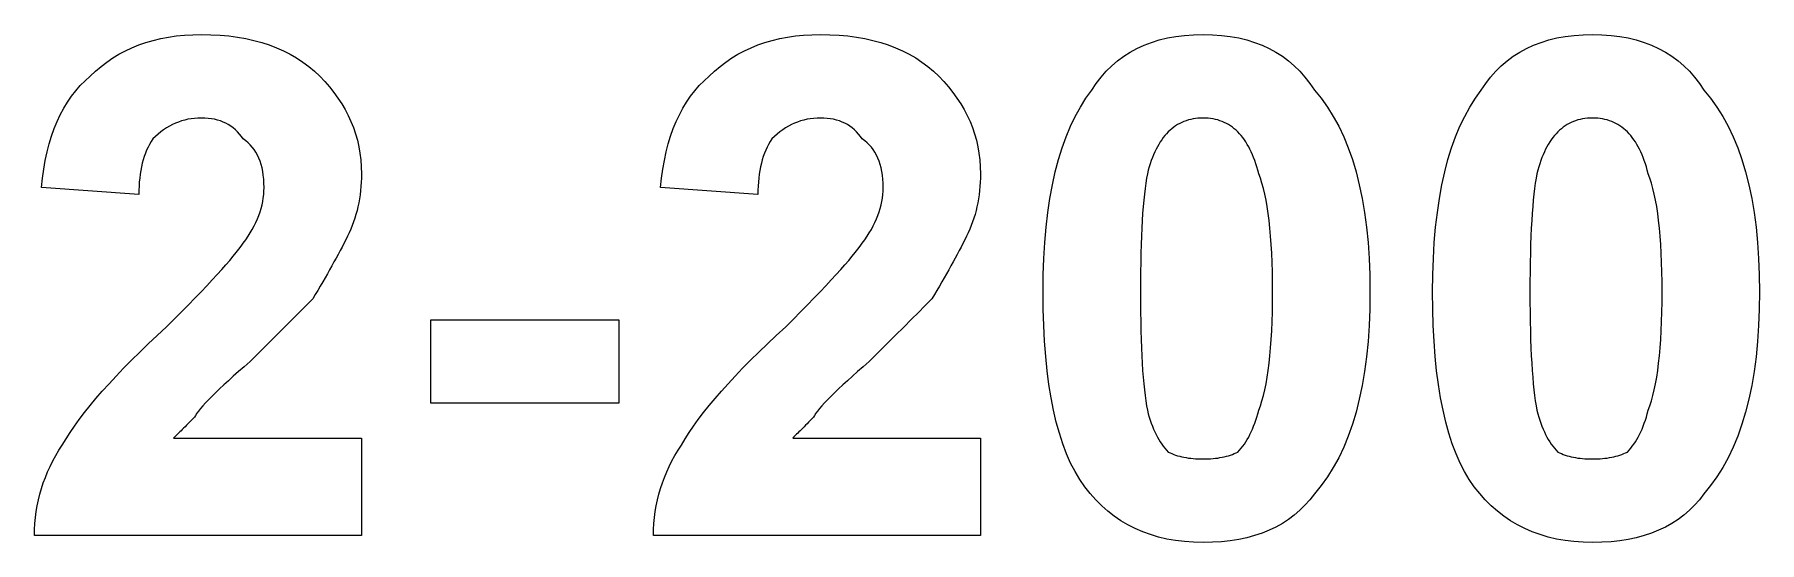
# Model space of a CAD drawing. Header units: metres. Extents: x 0 to 27, y 0 to 13.2.
# Drawn here: x 15.407 to 16.233, y 3.141 to 3.384 of the extents above; entities that cross this region are included whole.
import ezdxf

# ---------------------------------------------------------------- set-up
doc = ezdxf.new("R2010")
doc.units = ezdxf.units.M
doc.linetypes.add('AUSGEZOGEN', pattern=[0])
doc.layers.get('0').update_dxf_attribs({"linetype": 'AUSGEZOGEN'})

msp = doc.modelspace()

# ---------------------------------------------------------------- linework, layer by layer
for points in [[(15.56328, 3.19066), (15.56328, 3.144), (15.56328, 3.144), (15.40661, 3.144), (15.40661, 3.144), (15.40667, 3.1469), (15.40667, 3.1469), (15.40682, 3.14978), (15.40682, 3.14978), (15.40708, 3.15263), (15.40708, 3.15263), (15.40745, 3.15546), (15.40745, 3.15546), (15.40792, 3.15826), (15.40792, 3.15826), (15.40849, 3.16103), (15.40849, 3.16103), (15.40917, 3.16378), (15.40917, 3.16378), (15.40995, 3.1665), (15.40995, 3.1665), (15.41083, 3.16919), (15.41083, 3.16919), (15.41182, 3.17186), (15.41182, 3.17186), (15.41292, 3.17451), (15.41292, 3.17451), (15.41411, 3.17712), (15.41411, 3.17712), (15.41542, 3.17971), (15.41542, 3.17971), (15.41682, 3.18228), (15.41682, 3.18228), (15.41833, 3.18482), (15.41833, 3.18482), (15.41995, 3.18733), (15.41995, 3.18733), (15.42171, 3.19029), (15.42171, 3.19029), (15.42365, 3.19332), (15.42365, 3.19332), (15.42577, 3.19643), (15.42577, 3.19643), (15.42807, 3.19962), (15.42807, 3.19962), (15.43056, 3.20289), (15.43056, 3.20289), (15.43323, 3.20624), (15.43323, 3.20624), (15.43608, 3.20966), (15.43608, 3.20966), (15.43911, 3.21316), (15.43911, 3.21316), (15.44233, 3.21674), (15.44233, 3.21674), (15.44573, 3.2204), (15.44573, 3.2204), (15.44931, 3.22414), (15.44931, 3.22414), (15.45307, 3.22796), (15.45307, 3.22796), (15.45702, 3.23185), (15.45702, 3.23185), (15.46115, 3.23582), (15.46115, 3.23582), (15.46546, 3.23987), (15.46546, 3.23987), (15.46995, 3.244), (15.46995, 3.244), (15.47361, 3.24767), (15.47361, 3.24767), (15.47708, 3.25118), (15.47708, 3.25118), (15.48038, 3.25454), (15.48038, 3.25454), (15.48349, 3.25775), (15.48349, 3.25775), (15.48642, 3.26079), (15.48642, 3.26079), (15.48917, 3.26368), (15.48917, 3.26368), (15.49173, 3.26642), (15.49173, 3.26642), (15.49411, 3.269), (15.49411, 3.269), (15.49631, 3.27142), (15.49631, 3.27142), (15.49833, 3.27368), (15.49833, 3.27368), (15.50017, 3.27579), (15.50017, 3.27579), (15.50182, 3.27775), (15.50182, 3.27775), (15.50329, 3.27954), (15.50329, 3.27954), (15.50458, 3.28118), (15.50458, 3.28118), (15.50569, 3.28267), (15.50569, 3.28267), (15.50661, 3.284), (15.50661, 3.284), (15.50783, 3.28566), (15.50783, 3.28566), (15.50896, 3.28733), (15.50896, 3.28733), (15.51001, 3.289), (15.51001, 3.289), (15.51099, 3.29066), (15.51099, 3.29066), (15.51189, 3.29233), (15.51189, 3.29233), (15.51271, 3.294), (15.51271, 3.294), (15.51345, 3.29566), (15.51345, 3.29566), (15.51411, 3.29733), (15.51411, 3.29733), (15.5147, 3.299), (15.5147, 3.299), (15.51521, 3.30066), (15.51521, 3.30066), (15.51564, 3.30233), (15.51564, 3.30233), (15.51599, 3.304), (15.51599, 3.304), (15.51626, 3.30566), (15.51626, 3.30566), (15.51646, 3.30733), (15.51646, 3.30733), (15.51658, 3.309), (15.51658, 3.309), (15.51661, 3.31066), (15.51661, 3.31066), (15.51658, 3.31271), (15.51658, 3.31271), (15.51646, 3.31467), (15.51646, 3.31467), (15.51626, 3.31656), (15.51626, 3.31656), (15.51599, 3.31837), (15.51599, 3.31837), (15.51564, 3.3201), (15.51564, 3.3201), (15.51521, 3.32176), (15.51521, 3.32176), (15.5147, 3.32333), (15.5147, 3.32333), (15.51411, 3.32483), (15.51411, 3.32483), (15.51345, 3.32625), (15.51345, 3.32625), (15.51271, 3.32759), (15.51271, 3.32759), (15.51189, 3.32885), (15.51189, 3.32885), (15.51099, 3.33004), (15.51099, 3.33004), (15.51001, 3.33115), (15.51001, 3.33115), (15.50896, 3.33217), (15.50896, 3.33217), (15.50783, 3.33313), (15.50783, 3.33313), (15.50661, 3.334), (15.50661, 3.334), (15.50575, 3.33521), (15.50575, 3.33521), (15.50484, 3.33634), (15.50484, 3.33634), (15.50388, 3.3374), (15.50388, 3.3374), (15.50286, 3.33837), (15.50286, 3.33837), (15.5018, 3.33927), (15.5018, 3.33927), (15.50068, 3.34009), (15.50068, 3.34009), (15.4995, 3.34083), (15.4995, 3.34083), (15.49828, 3.3415), (15.49828, 3.3415), (15.497, 3.34208), (15.497, 3.34208), (15.49568, 3.34259), (15.49568, 3.34259), (15.4943, 3.34302), (15.4943, 3.34302), (15.49286, 3.34337), (15.49286, 3.34337), (15.49138, 3.34365), (15.49138, 3.34365), (15.48984, 3.34384), (15.48984, 3.34384), (15.48825, 3.34396), (15.48825, 3.34396), (15.48661, 3.344), (15.48661, 3.344), (15.48496, 3.34396), (15.48496, 3.34396), (15.48333, 3.34384), (15.48333, 3.34384), (15.48173, 3.34365), (15.48173, 3.34365), (15.48016, 3.34337), (15.48016, 3.34337), (15.47861, 3.34302), (15.47861, 3.34302), (15.47708, 3.34259), (15.47708, 3.34259), (15.47559, 3.34208), (15.47559, 3.34208), (15.47411, 3.3415), (15.47411, 3.3415), (15.47267, 3.34083), (15.47267, 3.34083), (15.47125, 3.34009), (15.47125, 3.34009), (15.46986, 3.33927), (15.46986, 3.33927), (15.46849, 3.33837), (15.46849, 3.33837), (15.46715, 3.3374), (15.46715, 3.3374), (15.46583, 3.33634), (15.46583, 3.33634), (15.46454, 3.33521), (15.46454, 3.33521), (15.46328, 3.334), (15.46328, 3.334), (15.46247, 3.33272), (15.46247, 3.33272), (15.46172, 3.33139), (15.46172, 3.33139), (15.46102, 3.33001), (15.46102, 3.33001), (15.46036, 3.32858), (15.46036, 3.32858), (15.45977, 3.3271), (15.45977, 3.3271), (15.45922, 3.32556), (15.45922, 3.32556), (15.45872, 3.32397), (15.45872, 3.32397), (15.45828, 3.32233), (15.45828, 3.32233), (15.45789, 3.32064), (15.45789, 3.32064), (15.45755, 3.31889), (15.45755, 3.31889), (15.45727, 3.3171), (15.45727, 3.3171), (15.45703, 3.31525), (15.45703, 3.31525), (15.45685, 3.31335), (15.45685, 3.31335), (15.45672, 3.31139), (15.45672, 3.31139), (15.45664, 3.30939), (15.45664, 3.30939), (15.45661, 3.30733), (15.45661, 3.30733), (15.40995, 3.31066), (15.40995, 3.31066), (15.41043, 3.31517), (15.41043, 3.31517), (15.41104, 3.31952), (15.41104, 3.31952), (15.41178, 3.32371), (15.41178, 3.32371), (15.41266, 3.32775), (15.41266, 3.32775), (15.41366, 3.33163), (15.41366, 3.33163), (15.41479, 3.33535), (15.41479, 3.33535), (15.41605, 3.33892), (15.41605, 3.33892), (15.41745, 3.34233), (15.41745, 3.34233), (15.41897, 3.34559), (15.41897, 3.34559), (15.42062, 3.34868), (15.42062, 3.34868), (15.42241, 3.35163), (15.42241, 3.35163), (15.42432, 3.35441), (15.42432, 3.35441), (15.42637, 3.35704), (15.42637, 3.35704), (15.42854, 3.35952), (15.42854, 3.35952), (15.43085, 3.36184), (15.43085, 3.36184), (15.43328, 3.364), (15.43328, 3.364), (15.43583, 3.36642), (15.43583, 3.36642), (15.43849, 3.36868), (15.43849, 3.36868), (15.44125, 3.37079), (15.44125, 3.37079), (15.44411, 3.37275), (15.44411, 3.37275), (15.44708, 3.37454), (15.44708, 3.37454), (15.45016, 3.37618), (15.45016, 3.37618), (15.45333, 3.37767), (15.45333, 3.37767), (15.45661, 3.379), (15.45661, 3.379), (15.46, 3.38017), (15.46, 3.38017), (15.46349, 3.38118), (15.46349, 3.38118), (15.46708, 3.38204), (15.46708, 3.38204), (15.47078, 3.38275), (15.47078, 3.38275), (15.47458, 3.38329), (15.47458, 3.38329), (15.47849, 3.38368), (15.47849, 3.38368), (15.4825, 3.38392), (15.4825, 3.38392), (15.48661, 3.384), (15.48661, 3.384), (15.49113, 3.38392), (15.49113, 3.38392), (15.49552, 3.38368), (15.49552, 3.38368), (15.49978, 3.38329), (15.49978, 3.38329), (15.50391, 3.38275), (15.50391, 3.38275), (15.5079, 3.38204), (15.5079, 3.38204), (15.51177, 3.38118), (15.51177, 3.38118), (15.51551, 3.38017), (15.51551, 3.38017), (15.51911, 3.379), (15.51911, 3.379), (15.52259, 3.37767), (15.52259, 3.37767), (15.52594, 3.37618), (15.52594, 3.37618), (15.52915, 3.37454), (15.52915, 3.37454), (15.53224, 3.37275), (15.53224, 3.37275), (15.53519, 3.37079), (15.53519, 3.37079), (15.53802, 3.36868), (15.53802, 3.36868), (15.54072, 3.36642), (15.54072, 3.36642), (15.54328, 3.364), (15.54328, 3.364), (15.5457, 3.36147), (15.5457, 3.36147), (15.54797, 3.35889), (15.54797, 3.35889), (15.55008, 3.35626), (15.55008, 3.35626), (15.55203, 3.35358), (15.55203, 3.35358), (15.55383, 3.35085), (15.55383, 3.35085), (15.55547, 3.34806), (15.55547, 3.34806), (15.55695, 3.34522), (15.55695, 3.34522), (15.55828, 3.34233), (15.55828, 3.34233), (15.55945, 3.33939), (15.55945, 3.33939), (15.56047, 3.33639), (15.56047, 3.33639), (15.56133, 3.33335), (15.56133, 3.33335), (15.56203, 3.33025), (15.56203, 3.33025), (15.56258, 3.3271), (15.56258, 3.3271), (15.56297, 3.32389), (15.56297, 3.32389), (15.5632, 3.32064), (15.5632, 3.32064), (15.56328, 3.31733), (15.56328, 3.31733), (15.56325, 3.31526), (15.56325, 3.31526), (15.56318, 3.31322), (15.56318, 3.31322), (15.56305, 3.3112), (15.56305, 3.3112), (15.56286, 3.30921), (15.56286, 3.30921), (15.56263, 3.30724), (15.56263, 3.30724), (15.56234, 3.3053), (15.56234, 3.3053), (15.562, 3.30339), (15.562, 3.30339), (15.56161, 3.3015), (15.56161, 3.3015), (15.56117, 3.29964), (15.56117, 3.29964), (15.56068, 3.2978), (15.56068, 3.2978), (15.56013, 3.29599), (15.56013, 3.29599), (15.55953, 3.29421), (15.55953, 3.29421), (15.55888, 3.29245), (15.55888, 3.29245), (15.55818, 3.29072), (15.55818, 3.29072), (15.55742, 3.28901), (15.55742, 3.28901), (15.55661, 3.28733), (15.55661, 3.28733), (15.55577, 3.28565), (15.55577, 3.28565), (15.5549, 3.28395), (15.5549, 3.28395), (15.554, 3.28221), (15.554, 3.28221), (15.55307, 3.28046), (15.55307, 3.28046), (15.55212, 3.27867), (15.55212, 3.27867), (15.55115, 3.27686), (15.55115, 3.27686), (15.55014, 3.27503), (15.55014, 3.27503), (15.54911, 3.27316), (15.54911, 3.27316), (15.54806, 3.27128), (15.54806, 3.27128), (15.54698, 3.26936), (15.54698, 3.26936), (15.54587, 3.26742), (15.54587, 3.26742), (15.54474, 3.26546), (15.54474, 3.26546), (15.54358, 3.26346), (15.54358, 3.26346), (15.5424, 3.26145), (15.5424, 3.26145), (15.54118, 3.2594), (15.54118, 3.2594), (15.53995, 3.25733), (15.53995, 3.25733), (15.53866, 3.25604), (15.53866, 3.25604), (15.53729, 3.25467), (15.53729, 3.25467), (15.53585, 3.25323), (15.53585, 3.25323), (15.53432, 3.25171), (15.53432, 3.25171), (15.53272, 3.2501), (15.53272, 3.2501), (15.53104, 3.24842), (15.53104, 3.24842), (15.52928, 3.24667), (15.52928, 3.24667), (15.52745, 3.24483), (15.52745, 3.24483), (15.52553, 3.24292), (15.52553, 3.24292), (15.52354, 3.24092), (15.52354, 3.24092), (15.52147, 3.23885), (15.52147, 3.23885), (15.51932, 3.23671), (15.51932, 3.23671), (15.5171, 3.23448), (15.5171, 3.23448), (15.51479, 3.23217), (15.51479, 3.23217), (15.51241, 3.22979), (15.51241, 3.22979), (15.50995, 3.22733), (15.50995, 3.22733), (15.50711, 3.22488), (15.50711, 3.22488), (15.50443, 3.22254), (15.50443, 3.22254), (15.5019, 3.2203), (15.5019, 3.2203), (15.49953, 3.21816), (15.49953, 3.21816), (15.49732, 3.21613), (15.49732, 3.21613), (15.49526, 3.21421), (15.49526, 3.21421), (15.49336, 3.21238), (15.49336, 3.21238), (15.49161, 3.21066), (15.49161, 3.21066), (15.49003, 3.20905), (15.49003, 3.20905), (15.48859, 3.20754), (15.48859, 3.20754), (15.48732, 3.20613), (15.48732, 3.20613), (15.4862, 3.20483), (15.4862, 3.20483), (15.48523, 3.20363), (15.48523, 3.20363), (15.48443, 3.20254), (15.48443, 3.20254), (15.48378, 3.20155), (15.48378, 3.20155), (15.48328, 3.20066), (15.48328, 3.20066), (15.48246, 3.19984), (15.48246, 3.19984), (15.48167, 3.19905), (15.48167, 3.19905), (15.4809, 3.19828), (15.4809, 3.19828), (15.48016, 3.19754), (15.48016, 3.19754), (15.47944, 3.19682), (15.47944, 3.19682), (15.47875, 3.19613), (15.47875, 3.19613), (15.47809, 3.19547), (15.47809, 3.19547), (15.47745, 3.19483), (15.47745, 3.19483), (15.47684, 3.19422), (15.47684, 3.19422), (15.47625, 3.19363), (15.47625, 3.19363), (15.47569, 3.19307), (15.47569, 3.19307), (15.47516, 3.19254), (15.47516, 3.19254), (15.47465, 3.19203), (15.47465, 3.19203), (15.47417, 3.19155), (15.47417, 3.19155), (15.47371, 3.19109), (15.47371, 3.19109), (15.47328, 3.19066), (15.47328, 3.19066), (15.56328, 3.19066)], [(15.85995, 3.19066), (15.85995, 3.144), (15.85995, 3.144), (15.70328, 3.144), (15.70328, 3.144), (15.70333, 3.1469), (15.70333, 3.1469), (15.70349, 3.14978), (15.70349, 3.14978), (15.70375, 3.15263), (15.70375, 3.15263), (15.70411, 3.15546), (15.70411, 3.15546), (15.70458, 3.15826), (15.70458, 3.15826), (15.70516, 3.16103), (15.70516, 3.16103), (15.70583, 3.16378), (15.70583, 3.16378), (15.70661, 3.1665), (15.70661, 3.1665), (15.7075, 3.16919), (15.7075, 3.16919), (15.70849, 3.17186), (15.70849, 3.17186), (15.70958, 3.17451), (15.70958, 3.17451), (15.71078, 3.17712), (15.71078, 3.17712), (15.71208, 3.17971), (15.71208, 3.17971), (15.71349, 3.18228), (15.71349, 3.18228), (15.715, 3.18482), (15.715, 3.18482), (15.71661, 3.18733), (15.71661, 3.18733), (15.71837, 3.19029), (15.71837, 3.19029), (15.72031, 3.19332), (15.72031, 3.19332), (15.72243, 3.19643), (15.72243, 3.19643), (15.72474, 3.19962), (15.72474, 3.19962), (15.72723, 3.20289), (15.72723, 3.20289), (15.7299, 3.20624), (15.7299, 3.20624), (15.73275, 3.20966), (15.73275, 3.20966), (15.73578, 3.21316), (15.73578, 3.21316), (15.739, 3.21674), (15.739, 3.21674), (15.7424, 3.2204), (15.7424, 3.2204), (15.74598, 3.22414), (15.74598, 3.22414), (15.74974, 3.22796), (15.74974, 3.22796), (15.75368, 3.23185), (15.75368, 3.23185), (15.75781, 3.23582), (15.75781, 3.23582), (15.76212, 3.23987), (15.76212, 3.23987), (15.76661, 3.244), (15.76661, 3.244), (15.77027, 3.24767), (15.77027, 3.24767), (15.77375, 3.25118), (15.77375, 3.25118), (15.77704, 3.25454), (15.77704, 3.25454), (15.78016, 3.25775), (15.78016, 3.25775), (15.78309, 3.26079), (15.78309, 3.26079), (15.78583, 3.26368), (15.78583, 3.26368), (15.7884, 3.26642), (15.7884, 3.26642), (15.79078, 3.269), (15.79078, 3.269), (15.79298, 3.27142), (15.79298, 3.27142), (15.795, 3.27368), (15.795, 3.27368), (15.79684, 3.27579), (15.79684, 3.27579), (15.79849, 3.27775), (15.79849, 3.27775), (15.79996, 3.27954), (15.79996, 3.27954), (15.80125, 3.28118), (15.80125, 3.28118), (15.80236, 3.28267), (15.80236, 3.28267), (15.80328, 3.284), (15.80328, 3.284), (15.80449, 3.28566), (15.80449, 3.28566), (15.80562, 3.28733), (15.80562, 3.28733), (15.80668, 3.289), (15.80668, 3.289), (15.80766, 3.29066), (15.80766, 3.29066), (15.80855, 3.29233), (15.80855, 3.29233), (15.80937, 3.294), (15.80937, 3.294), (15.81012, 3.29566), (15.81012, 3.29566), (15.81078, 3.29733), (15.81078, 3.29733), (15.81137, 3.299), (15.81137, 3.299), (15.81187, 3.30066), (15.81187, 3.30066), (15.8123, 3.30233), (15.8123, 3.30233), (15.81266, 3.304), (15.81266, 3.304), (15.81293, 3.30566), (15.81293, 3.30566), (15.81312, 3.30733), (15.81312, 3.30733), (15.81324, 3.309), (15.81324, 3.309), (15.81328, 3.31066), (15.81328, 3.31066), (15.81324, 3.31271), (15.81324, 3.31271), (15.81312, 3.31467), (15.81312, 3.31467), (15.81293, 3.31656), (15.81293, 3.31656), (15.81266, 3.31837), (15.81266, 3.31837), (15.8123, 3.3201), (15.8123, 3.3201), (15.81187, 3.32176), (15.81187, 3.32176), (15.81137, 3.32333), (15.81137, 3.32333), (15.81078, 3.32483), (15.81078, 3.32483), (15.81012, 3.32625), (15.81012, 3.32625), (15.80937, 3.32759), (15.80937, 3.32759), (15.80855, 3.32885), (15.80855, 3.32885), (15.80766, 3.33004), (15.80766, 3.33004), (15.80668, 3.33115), (15.80668, 3.33115), (15.80562, 3.33217), (15.80562, 3.33217), (15.80449, 3.33313), (15.80449, 3.33313), (15.80328, 3.334), (15.80328, 3.334), (15.80242, 3.33521), (15.80242, 3.33521), (15.80151, 3.33634), (15.80151, 3.33634), (15.80055, 3.3374), (15.80055, 3.3374), (15.79953, 3.33837), (15.79953, 3.33837), (15.79846, 3.33927), (15.79846, 3.33927), (15.79734, 3.34009), (15.79734, 3.34009), (15.79617, 3.34083), (15.79617, 3.34083), (15.79495, 3.3415), (15.79495, 3.3415), (15.79367, 3.34208), (15.79367, 3.34208), (15.79234, 3.34259), (15.79234, 3.34259), (15.79096, 3.34302), (15.79096, 3.34302), (15.78953, 3.34337), (15.78953, 3.34337), (15.78805, 3.34365), (15.78805, 3.34365), (15.78651, 3.34384), (15.78651, 3.34384), (15.78492, 3.34396), (15.78492, 3.34396), (15.78328, 3.344), (15.78328, 3.344), (15.78163, 3.34396), (15.78163, 3.34396), (15.78, 3.34384), (15.78, 3.34384), (15.7784, 3.34365), (15.7784, 3.34365), (15.77682, 3.34337), (15.77682, 3.34337), (15.77527, 3.34302), (15.77527, 3.34302), (15.77375, 3.34259), (15.77375, 3.34259), (15.77225, 3.34208), (15.77225, 3.34208), (15.77078, 3.3415), (15.77078, 3.3415), (15.76934, 3.34083), (15.76934, 3.34083), (15.76792, 3.34009), (15.76792, 3.34009), (15.76652, 3.33927), (15.76652, 3.33927), (15.76516, 3.33837), (15.76516, 3.33837), (15.76381, 3.3374), (15.76381, 3.3374), (15.7625, 3.33634), (15.7625, 3.33634), (15.76121, 3.33521), (15.76121, 3.33521), (15.75995, 3.334), (15.75995, 3.334), (15.75914, 3.33272), (15.75914, 3.33272), (15.75838, 3.33139), (15.75838, 3.33139), (15.75768, 3.33001), (15.75768, 3.33001), (15.75703, 3.32858), (15.75703, 3.32858), (15.75643, 3.3271), (15.75643, 3.3271), (15.75588, 3.32556), (15.75588, 3.32556), (15.75539, 3.32397), (15.75539, 3.32397), (15.75495, 3.32233), (15.75495, 3.32233), (15.75456, 3.32064), (15.75456, 3.32064), (15.75422, 3.31889), (15.75422, 3.31889), (15.75393, 3.3171), (15.75393, 3.3171), (15.7537, 3.31525), (15.7537, 3.31525), (15.75352, 3.31335), (15.75352, 3.31335), (15.75338, 3.31139), (15.75338, 3.31139), (15.75331, 3.30939), (15.75331, 3.30939), (15.75328, 3.30733), (15.75328, 3.30733), (15.70661, 3.31066), (15.70661, 3.31066), (15.7071, 3.31517), (15.7071, 3.31517), (15.70771, 3.31952), (15.70771, 3.31952), (15.70845, 3.32371), (15.70845, 3.32371), (15.70932, 3.32775), (15.70932, 3.32775), (15.71033, 3.33163), (15.71033, 3.33163), (15.71146, 3.33535), (15.71146, 3.33535), (15.71272, 3.33892), (15.71272, 3.33892), (15.71411, 3.34233), (15.71411, 3.34233), (15.71564, 3.34559), (15.71564, 3.34559), (15.71729, 3.34868), (15.71729, 3.34868), (15.71908, 3.35163), (15.71908, 3.35163), (15.72099, 3.35441), (15.72099, 3.35441), (15.72303, 3.35704), (15.72303, 3.35704), (15.72521, 3.35952), (15.72521, 3.35952), (15.72751, 3.36184), (15.72751, 3.36184), (15.72995, 3.364), (15.72995, 3.364), (15.7325, 3.36642), (15.7325, 3.36642), (15.73516, 3.36868), (15.73516, 3.36868), (15.73792, 3.37079), (15.73792, 3.37079), (15.74078, 3.37275), (15.74078, 3.37275), (15.74375, 3.37454), (15.74375, 3.37454), (15.74682, 3.37618), (15.74682, 3.37618), (15.75, 3.37767), (15.75, 3.37767), (15.75328, 3.379), (15.75328, 3.379), (15.75667, 3.38017), (15.75667, 3.38017), (15.76016, 3.38118), (15.76016, 3.38118), (15.76375, 3.38204), (15.76375, 3.38204), (15.76745, 3.38275), (15.76745, 3.38275), (15.77125, 3.38329), (15.77125, 3.38329), (15.77516, 3.38368), (15.77516, 3.38368), (15.77917, 3.38392), (15.77917, 3.38392), (15.78328, 3.384), (15.78328, 3.384), (15.7878, 3.38392), (15.7878, 3.38392), (15.79219, 3.38368), (15.79219, 3.38368), (15.79644, 3.38329), (15.79644, 3.38329), (15.80057, 3.38275), (15.80057, 3.38275), (15.80457, 3.38204), (15.80457, 3.38204), (15.80844, 3.38118), (15.80844, 3.38118), (15.81217, 3.38017), (15.81217, 3.38017), (15.81578, 3.379), (15.81578, 3.379), (15.81926, 3.37767), (15.81926, 3.37767), (15.8226, 3.37618), (15.8226, 3.37618), (15.82582, 3.37454), (15.82582, 3.37454), (15.82891, 3.37275), (15.82891, 3.37275), (15.83186, 3.37079), (15.83186, 3.37079), (15.83469, 3.36868), (15.83469, 3.36868), (15.83738, 3.36642), (15.83738, 3.36642), (15.83995, 3.364), (15.83995, 3.364), (15.84237, 3.36147), (15.84237, 3.36147), (15.84463, 3.35889), (15.84463, 3.35889), (15.84674, 3.35626), (15.84674, 3.35626), (15.8487, 3.35358), (15.8487, 3.35358), (15.85049, 3.35085), (15.85049, 3.35085), (15.85213, 3.34806), (15.85213, 3.34806), (15.85362, 3.34522), (15.85362, 3.34522), (15.85495, 3.34233), (15.85495, 3.34233), (15.85612, 3.33939), (15.85612, 3.33939), (15.85713, 3.33639), (15.85713, 3.33639), (15.85799, 3.33335), (15.85799, 3.33335), (15.8587, 3.33025), (15.8587, 3.33025), (15.85924, 3.3271), (15.85924, 3.3271), (15.85963, 3.32389), (15.85963, 3.32389), (15.85987, 3.32064), (15.85987, 3.32064), (15.85995, 3.31733), (15.85995, 3.31733), (15.85992, 3.31526), (15.85992, 3.31526), (15.85984, 3.31322), (15.85984, 3.31322), (15.85971, 3.3112), (15.85971, 3.3112), (15.85953, 3.30921), (15.85953, 3.30921), (15.8593, 3.30724), (15.8593, 3.30724), (15.85901, 3.3053), (15.85901, 3.3053), (15.85867, 3.30339), (15.85867, 3.30339), (15.85828, 3.3015), (15.85828, 3.3015), (15.85784, 3.29964), (15.85784, 3.29964), (15.85734, 3.2978), (15.85734, 3.2978), (15.8568, 3.29599), (15.8568, 3.29599), (15.8562, 3.29421), (15.8562, 3.29421), (15.85555, 3.29245), (15.85555, 3.29245), (15.85484, 3.29072), (15.85484, 3.29072), (15.85409, 3.28901), (15.85409, 3.28901), (15.85328, 3.28733), (15.85328, 3.28733), (15.85243, 3.28565), (15.85243, 3.28565), (15.85156, 3.28395), (15.85156, 3.28395), (15.85066, 3.28221), (15.85066, 3.28221), (15.84974, 3.28046), (15.84974, 3.28046), (15.84879, 3.27867), (15.84879, 3.27867), (15.84781, 3.27686), (15.84781, 3.27686), (15.84681, 3.27503), (15.84681, 3.27503), (15.84578, 3.27316), (15.84578, 3.27316), (15.84473, 3.27128), (15.84473, 3.27128), (15.84365, 3.26936), (15.84365, 3.26936), (15.84254, 3.26742), (15.84254, 3.26742), (15.84141, 3.26546), (15.84141, 3.26546), (15.84025, 3.26346), (15.84025, 3.26346), (15.83906, 3.26145), (15.83906, 3.26145), (15.83785, 3.2594), (15.83785, 3.2594), (15.83661, 3.25733), (15.83661, 3.25733), (15.83533, 3.25604), (15.83533, 3.25604), (15.83396, 3.25467), (15.83396, 3.25467), (15.83251, 3.25323), (15.83251, 3.25323), (15.83099, 3.25171), (15.83099, 3.25171), (15.82939, 3.2501), (15.82939, 3.2501), (15.82771, 3.24842), (15.82771, 3.24842), (15.82595, 3.24667), (15.82595, 3.24667), (15.82411, 3.24483), (15.82411, 3.24483), (15.8222, 3.24292), (15.8222, 3.24292), (15.82021, 3.24092), (15.82021, 3.24092), (15.81814, 3.23885), (15.81814, 3.23885), (15.81599, 3.23671), (15.81599, 3.23671), (15.81376, 3.23448), (15.81376, 3.23448), (15.81146, 3.23217), (15.81146, 3.23217), (15.80908, 3.22979), (15.80908, 3.22979), (15.80661, 3.22733), (15.80661, 3.22733), (15.80378, 3.22488), (15.80378, 3.22488), (15.80109, 3.22254), (15.80109, 3.22254), (15.79857, 3.2203), (15.79857, 3.2203), (15.7962, 3.21816), (15.7962, 3.21816), (15.79398, 3.21613), (15.79398, 3.21613), (15.79193, 3.21421), (15.79193, 3.21421), (15.79003, 3.21238), (15.79003, 3.21238), (15.78828, 3.21066), (15.78828, 3.21066), (15.78669, 3.20905), (15.78669, 3.20905), (15.78526, 3.20754), (15.78526, 3.20754), (15.78398, 3.20613), (15.78398, 3.20613), (15.78286, 3.20483), (15.78286, 3.20483), (15.7819, 3.20363), (15.7819, 3.20363), (15.78109, 3.20254), (15.78109, 3.20254), (15.78044, 3.20155), (15.78044, 3.20155), (15.77995, 3.20066), (15.77995, 3.20066), (15.77913, 3.19984), (15.77913, 3.19984), (15.77833, 3.19905), (15.77833, 3.19905), (15.77756, 3.19828), (15.77756, 3.19828), (15.77682, 3.19754), (15.77682, 3.19754), (15.77611, 3.19682), (15.77611, 3.19682), (15.77542, 3.19613), (15.77542, 3.19613), (15.77475, 3.19547), (15.77475, 3.19547), (15.77411, 3.19483), (15.77411, 3.19483), (15.7735, 3.19422), (15.7735, 3.19422), (15.77292, 3.19363), (15.77292, 3.19363), (15.77236, 3.19307), (15.77236, 3.19307), (15.77182, 3.19254), (15.77182, 3.19254), (15.77131, 3.19203), (15.77131, 3.19203), (15.77083, 3.19155), (15.77083, 3.19155), (15.77038, 3.19109), (15.77038, 3.19109), (15.76995, 3.19066), (15.76995, 3.19066), (15.85995, 3.19066)], [(15.96661, 3.384), (15.97112, 3.38389), (15.97112, 3.38389), (15.97547, 3.38358), (15.97547, 3.38358), (15.97966, 3.38306), (15.97966, 3.38306), (15.9837, 3.38233), (15.9837, 3.38233), (15.98758, 3.38139), (15.98758, 3.38139), (15.9913, 3.38025), (15.9913, 3.38025), (15.99487, 3.37889), (15.99487, 3.37889), (15.99828, 3.37733), (15.99828, 3.37733), (16.00154, 3.37556), (16.00154, 3.37556), (16.00463, 3.37358), (16.00463, 3.37358), (16.00758, 3.37139), (16.00758, 3.37139), (16.01036, 3.369), (16.01036, 3.369), (16.01299, 3.36639), (16.01299, 3.36639), (16.01547, 3.36358), (16.01547, 3.36358), (16.01779, 3.36056), (16.01779, 3.36056), (16.01995, 3.35733), (16.01995, 3.35733), (16.02318, 3.35344), (16.02318, 3.35344), (16.0262, 3.34926), (16.0262, 3.34926), (16.02901, 3.34479), (16.02901, 3.34479), (16.03161, 3.34004), (16.03161, 3.34004), (16.03401, 3.335), (16.03401, 3.335), (16.0362, 3.32967), (16.0362, 3.32967), (16.03818, 3.32406), (16.03818, 3.32406), (16.03995, 3.31816), (16.03995, 3.31816), (16.04151, 3.31198), (16.04151, 3.31198), (16.04286, 3.30551), (16.04286, 3.30551), (16.04401, 3.29875), (16.04401, 3.29875), (16.04495, 3.29171), (16.04495, 3.29171), (16.04568, 3.28438), (16.04568, 3.28438), (16.0462, 3.27676), (16.0462, 3.27676), (16.04651, 3.26885), (16.04651, 3.26885), (16.04661, 3.26066), (16.04661, 3.26066), (16.04651, 3.25247), (16.04651, 3.25247), (16.0462, 3.24457), (16.0462, 3.24457), (16.04568, 3.23695), (16.04568, 3.23695), (16.04495, 3.22962), (16.04495, 3.22962), (16.04401, 3.22258), (16.04401, 3.22258), (16.04286, 3.21582), (16.04286, 3.21582), (16.04151, 3.20935), (16.04151, 3.20935), (16.03995, 3.20316), (16.03995, 3.20316), (16.03818, 3.19727), (16.03818, 3.19727), (16.0362, 3.19165), (16.0362, 3.19165), (16.03401, 3.18633), (16.03401, 3.18633), (16.03161, 3.18129), (16.03161, 3.18129), (16.02901, 3.17654), (16.02901, 3.17654), (16.0262, 3.17207), (16.0262, 3.17207), (16.02318, 3.16789), (16.02318, 3.16789), (16.01995, 3.164), (16.01995, 3.164), (16.01779, 3.16117), (16.01779, 3.16117), (16.01547, 3.15853), (16.01547, 3.15853), (16.01299, 3.15607), (16.01299, 3.15607), (16.01036, 3.15379), (16.01036, 3.15379), (16.00758, 3.15169), (16.00758, 3.15169), (16.00463, 3.14978), (16.00463, 3.14978), (16.00154, 3.14805), (16.00154, 3.14805), (15.99828, 3.1465), (15.99828, 3.1465), (15.99487, 3.14513), (15.99487, 3.14513), (15.9913, 3.14395), (15.9913, 3.14395), (15.98758, 3.14294), (15.98758, 3.14294), (15.9837, 3.14212), (15.9837, 3.14212), (15.97966, 3.14148), (15.97966, 3.14148), (15.97547, 3.14103), (15.97547, 3.14103), (15.97112, 3.14076), (15.97112, 3.14076), (15.96661, 3.14066), (15.96661, 3.14066), (15.9621, 3.14077), (15.9621, 3.14077), (15.95771, 3.14108), (15.95771, 3.14108), (15.95345, 3.1416), (15.95345, 3.1416), (15.94932, 3.14233), (15.94932, 3.14233), (15.94533, 3.14327), (15.94533, 3.14327), (15.94146, 3.14441), (15.94146, 3.14441), (15.93772, 3.14577), (15.93772, 3.14577), (15.93411, 3.14733), (15.93411, 3.14733), (15.93064, 3.1491), (15.93064, 3.1491), (15.92729, 3.15108), (15.92729, 3.15108), (15.92408, 3.15327), (15.92408, 3.15327), (15.92099, 3.15566), (15.92099, 3.15566), (15.91803, 3.15827), (15.91803, 3.15827), (15.91521, 3.16108), (15.91521, 3.16108), (15.91251, 3.1641), (15.91251, 3.1641), (15.90995, 3.16733), (15.90995, 3.16733), (15.90753, 3.17082), (15.90753, 3.17082), (15.90526, 3.17462), (15.90526, 3.17462), (15.90315, 3.17874), (15.90315, 3.17874), (15.9012, 3.18316), (15.9012, 3.18316), (15.8994, 3.1879), (15.8994, 3.1879), (15.89776, 3.19296), (15.89776, 3.19296), (15.89628, 3.19832), (15.89628, 3.19832), (15.89495, 3.204), (15.89495, 3.204), (15.89378, 3.20999), (15.89378, 3.20999), (15.89276, 3.21629), (15.89276, 3.21629), (15.8919, 3.2229), (15.8919, 3.2229), (15.8912, 3.22983), (15.8912, 3.22983), (15.89065, 3.23707), (15.89065, 3.23707), (15.89026, 3.24462), (15.89026, 3.24462), (15.89003, 3.25249), (15.89003, 3.25249), (15.88995, 3.26066), (15.88995, 3.26066), (15.89004, 3.26885), (15.89004, 3.26885), (15.89031, 3.27676), (15.89031, 3.27676), (15.89077, 3.28438), (15.89077, 3.28438), (15.89141, 3.29171), (15.89141, 3.29171), (15.89223, 3.29875), (15.89223, 3.29875), (15.89323, 3.30551), (15.89323, 3.30551), (15.89441, 3.31198), (15.89441, 3.31198), (15.89578, 3.31816), (15.89578, 3.31816), (15.89733, 3.32406), (15.89733, 3.32406), (15.89906, 3.32967), (15.89906, 3.32967), (15.90098, 3.335), (15.90098, 3.335), (15.90307, 3.34004), (15.90307, 3.34004), (15.90535, 3.34479), (15.90535, 3.34479), (15.90781, 3.34926), (15.90781, 3.34926), (15.91046, 3.35344), (15.91046, 3.35344), (15.91328, 3.35733), (15.91328, 3.35733), (15.91544, 3.36056), (15.91544, 3.36056), (15.91776, 3.36358), (15.91776, 3.36358), (15.92023, 3.36639), (15.92023, 3.36639), (15.92286, 3.369), (15.92286, 3.369), (15.92565, 3.37139), (15.92565, 3.37139), (15.92859, 3.37358), (15.92859, 3.37358), (15.93169, 3.37556), (15.93169, 3.37556), (15.93495, 3.37733), (15.93495, 3.37733), (15.93836, 3.37889), (15.93836, 3.37889), (15.94193, 3.38025), (15.94193, 3.38025), (15.94565, 3.38139), (15.94565, 3.38139), (15.94953, 3.38233), (15.94953, 3.38233), (15.95357, 3.38306), (15.95357, 3.38306), (15.95776, 3.38358), (15.95776, 3.38358), (15.96211, 3.38389), (15.96211, 3.38389), (15.96661, 3.384), (15.96661, 3.384), (15.96661, 3.384)], [(16.15328, 3.384), (16.15779, 3.38389), (16.15779, 3.38389), (16.16213, 3.38358), (16.16213, 3.38358), (16.16633, 3.38306), (16.16633, 3.38306), (16.17036, 3.38233), (16.17036, 3.38233), (16.17424, 3.38139), (16.17424, 3.38139), (16.17797, 3.38025), (16.17797, 3.38025), (16.18154, 3.37889), (16.18154, 3.37889), (16.18495, 3.37733), (16.18495, 3.37733), (16.1882, 3.37556), (16.1882, 3.37556), (16.1913, 3.37358), (16.1913, 3.37358), (16.19424, 3.37139), (16.19424, 3.37139), (16.19703, 3.369), (16.19703, 3.369), (16.19966, 3.36639), (16.19966, 3.36639), (16.20213, 3.36358), (16.20213, 3.36358), (16.20445, 3.36056), (16.20445, 3.36056), (16.20661, 3.35733), (16.20661, 3.35733), (16.20984, 3.35344), (16.20984, 3.35344), (16.21286, 3.34926), (16.21286, 3.34926), (16.21568, 3.34479), (16.21568, 3.34479), (16.21828, 3.34004), (16.21828, 3.34004), (16.22068, 3.335), (16.22068, 3.335), (16.22286, 3.32967), (16.22286, 3.32967), (16.22484, 3.32406), (16.22484, 3.32406), (16.22661, 3.31816), (16.22661, 3.31816), (16.22818, 3.31198), (16.22818, 3.31198), (16.22953, 3.30551), (16.22953, 3.30551), (16.23068, 3.29875), (16.23068, 3.29875), (16.23161, 3.29171), (16.23161, 3.29171), (16.23234, 3.28438), (16.23234, 3.28438), (16.23286, 3.27676), (16.23286, 3.27676), (16.23318, 3.26885), (16.23318, 3.26885), (16.23328, 3.26066), (16.23328, 3.26066), (16.23318, 3.25247), (16.23318, 3.25247), (16.23286, 3.24457), (16.23286, 3.24457), (16.23234, 3.23695), (16.23234, 3.23695), (16.23161, 3.22962), (16.23161, 3.22962), (16.23068, 3.22258), (16.23068, 3.22258), (16.22953, 3.21582), (16.22953, 3.21582), (16.22818, 3.20935), (16.22818, 3.20935), (16.22661, 3.20316), (16.22661, 3.20316), (16.22484, 3.19727), (16.22484, 3.19727), (16.22286, 3.19165), (16.22286, 3.19165), (16.22068, 3.18633), (16.22068, 3.18633), (16.21828, 3.18129), (16.21828, 3.18129), (16.21568, 3.17654), (16.21568, 3.17654), (16.21286, 3.17207), (16.21286, 3.17207), (16.20984, 3.16789), (16.20984, 3.16789), (16.20661, 3.164), (16.20661, 3.164), (16.20445, 3.16117), (16.20445, 3.16117), (16.20213, 3.15853), (16.20213, 3.15853), (16.19966, 3.15607), (16.19966, 3.15607), (16.19703, 3.15379), (16.19703, 3.15379), (16.19424, 3.15169), (16.19424, 3.15169), (16.1913, 3.14978), (16.1913, 3.14978), (16.1882, 3.14805), (16.1882, 3.14805), (16.18495, 3.1465), (16.18495, 3.1465), (16.18154, 3.14513), (16.18154, 3.14513), (16.17797, 3.14395), (16.17797, 3.14395), (16.17424, 3.14294), (16.17424, 3.14294), (16.17036, 3.14212), (16.17036, 3.14212), (16.16633, 3.14148), (16.16633, 3.14148), (16.16213, 3.14103), (16.16213, 3.14103), (16.15779, 3.14076), (16.15779, 3.14076), (16.15328, 3.14066), (16.15328, 3.14066), (16.14876, 3.14077), (16.14876, 3.14077), (16.14437, 3.14108), (16.14437, 3.14108), (16.14012, 3.1416), (16.14012, 3.1416), (16.13599, 3.14233), (16.13599, 3.14233), (16.13199, 3.14327), (16.13199, 3.14327), (16.12812, 3.14441), (16.12812, 3.14441), (16.12439, 3.14577), (16.12439, 3.14577), (16.12078, 3.14733), (16.12078, 3.14733), (16.1173, 3.1491), (16.1173, 3.1491), (16.11396, 3.15108), (16.11396, 3.15108), (16.11074, 3.15327), (16.11074, 3.15327), (16.10766, 3.15566), (16.10766, 3.15566), (16.1047, 3.15827), (16.1047, 3.15827), (16.10187, 3.16108), (16.10187, 3.16108), (16.09918, 3.1641), (16.09918, 3.1641), (16.09661, 3.16733), (16.09661, 3.16733), (16.09419, 3.17082), (16.09419, 3.17082), (16.09193, 3.17462), (16.09193, 3.17462), (16.08982, 3.17874), (16.08982, 3.17874), (16.08786, 3.18316), (16.08786, 3.18316), (16.08607, 3.1879), (16.08607, 3.1879), (16.08443, 3.19296), (16.08443, 3.19296), (16.08294, 3.19832), (16.08294, 3.19832), (16.08161, 3.204), (16.08161, 3.204), (16.08044, 3.20999), (16.08044, 3.20999), (16.07943, 3.21629), (16.07943, 3.21629), (16.07857, 3.2229), (16.07857, 3.2229), (16.07786, 3.22983), (16.07786, 3.22983), (16.07732, 3.23707), (16.07732, 3.23707), (16.07693, 3.24462), (16.07693, 3.24462), (16.07669, 3.25249), (16.07669, 3.25249), (16.07661, 3.26066), (16.07661, 3.26066), (16.07671, 3.26885), (16.07671, 3.26885), (16.07698, 3.27676), (16.07698, 3.27676), (16.07743, 3.28438), (16.07743, 3.28438), (16.07807, 3.29171), (16.07807, 3.29171), (16.07889, 3.29875), (16.07889, 3.29875), (16.0799, 3.30551), (16.0799, 3.30551), (16.08108, 3.31198), (16.08108, 3.31198), (16.08245, 3.31816), (16.08245, 3.31816), (16.084, 3.32406), (16.084, 3.32406), (16.08573, 3.32967), (16.08573, 3.32967), (16.08764, 3.335), (16.08764, 3.335), (16.08974, 3.34004), (16.08974, 3.34004), (16.09202, 3.34479), (16.09202, 3.34479), (16.09448, 3.34926), (16.09448, 3.34926), (16.09712, 3.35344), (16.09712, 3.35344), (16.09995, 3.35733), (16.09995, 3.35733), (16.10211, 3.36056), (16.10211, 3.36056), (16.10443, 3.36358), (16.10443, 3.36358), (16.1069, 3.36639), (16.1069, 3.36639), (16.10953, 3.369), (16.10953, 3.369), (16.11232, 3.37139), (16.11232, 3.37139), (16.11526, 3.37358), (16.11526, 3.37358), (16.11836, 3.37556), (16.11836, 3.37556), (16.12161, 3.37733), (16.12161, 3.37733), (16.12503, 3.37889), (16.12503, 3.37889), (16.12859, 3.38025), (16.12859, 3.38025), (16.13232, 3.38139), (16.13232, 3.38139), (16.1362, 3.38233), (16.1362, 3.38233), (16.14023, 3.38306), (16.14023, 3.38306), (16.14443, 3.38358), (16.14443, 3.38358), (16.14878, 3.38389), (16.14878, 3.38389), (16.15328, 3.384), (16.15328, 3.384), (16.15328, 3.384)], [(15.96661, 3.344), (15.96538, 3.34397), (15.96538, 3.34397), (15.96417, 3.34389), (15.96417, 3.34389), (15.96298, 3.34376), (15.96298, 3.34376), (15.96182, 3.34358), (15.96182, 3.34358), (15.96069, 3.34335), (15.96069, 3.34335), (15.95958, 3.34306), (15.95958, 3.34306), (15.9585, 3.34272), (15.9585, 3.34272), (15.95745, 3.34233), (15.95745, 3.34233), (15.95642, 3.34189), (15.95642, 3.34189), (15.95542, 3.34139), (15.95542, 3.34139), (15.95444, 3.34085), (15.95444, 3.34085), (15.95349, 3.34025), (15.95349, 3.34025), (15.95256, 3.3396), (15.95256, 3.3396), (15.95167, 3.33889), (15.95167, 3.33889), (15.95079, 3.33814), (15.95079, 3.33814), (15.94995, 3.33733), (15.94995, 3.33733), (15.94913, 3.33647), (15.94913, 3.33647), (15.94833, 3.33556), (15.94833, 3.33556), (15.94756, 3.3346), (15.94756, 3.3346), (15.94682, 3.33358), (15.94682, 3.33358), (15.94611, 3.33251), (15.94611, 3.33251), (15.94542, 3.33139), (15.94542, 3.33139), (15.94475, 3.33022), (15.94475, 3.33022), (15.94411, 3.329), (15.94411, 3.329), (15.9435, 3.32772), (15.9435, 3.32772), (15.94292, 3.32639), (15.94292, 3.32639), (15.94236, 3.32501), (15.94236, 3.32501), (15.94182, 3.32358), (15.94182, 3.32358), (15.94131, 3.3221), (15.94131, 3.3221), (15.94083, 3.32056), (15.94083, 3.32056), (15.94038, 3.31897), (15.94038, 3.31897), (15.93995, 3.31733), (15.93995, 3.31733), (15.93954, 3.31516), (15.93954, 3.31516), (15.93917, 3.3128), (15.93917, 3.3128), (15.93881, 3.31026), (15.93881, 3.31026), (15.93849, 3.30754), (15.93849, 3.30754), (15.93819, 3.30464), (15.93819, 3.30464), (15.93792, 3.30155), (15.93792, 3.30155), (15.93767, 3.29828), (15.93767, 3.29828), (15.93745, 3.29483), (15.93745, 3.29483), (15.93725, 3.2912), (15.93725, 3.2912), (15.93708, 3.28738), (15.93708, 3.28738), (15.93694, 3.28339), (15.93694, 3.28339), (15.93682, 3.27921), (15.93682, 3.27921), (15.93673, 3.27484), (15.93673, 3.27484), (15.93667, 3.2703), (15.93667, 3.2703), (15.93663, 3.26557), (15.93663, 3.26557), (15.93661, 3.26066), (15.93661, 3.26066), (15.93663, 3.25576), (15.93663, 3.25576), (15.93667, 3.25103), (15.93667, 3.25103), (15.93673, 3.24648), (15.93673, 3.24648), (15.93682, 3.24212), (15.93682, 3.24212), (15.93694, 3.23794), (15.93694, 3.23794), (15.93708, 3.23395), (15.93708, 3.23395), (15.93725, 3.23013), (15.93725, 3.23013), (15.93745, 3.2265), (15.93745, 3.2265), (15.93767, 3.22305), (15.93767, 3.22305), (15.93792, 3.21978), (15.93792, 3.21978), (15.93819, 3.21669), (15.93819, 3.21669), (15.93849, 3.21379), (15.93849, 3.21379), (15.93881, 3.21107), (15.93881, 3.21107), (15.93917, 3.20853), (15.93917, 3.20853), (15.93954, 3.20617), (15.93954, 3.20617), (15.93995, 3.204), (15.93995, 3.204), (15.94038, 3.20236), (15.94038, 3.20236), (15.94083, 3.20077), (15.94083, 3.20077), (15.94131, 3.19923), (15.94131, 3.19923), (15.94182, 3.19775), (15.94182, 3.19775), (15.94236, 3.19632), (15.94236, 3.19632), (15.94292, 3.19493), (15.94292, 3.19493), (15.9435, 3.19361), (15.9435, 3.19361), (15.94411, 3.19233), (15.94411, 3.19233), (15.94475, 3.19111), (15.94475, 3.19111), (15.94542, 3.18993), (15.94542, 3.18993), (15.94611, 3.18882), (15.94611, 3.18882), (15.94682, 3.18775), (15.94682, 3.18775), (15.94756, 3.18673), (15.94756, 3.18673), (15.94833, 3.18577), (15.94833, 3.18577), (15.94913, 3.18486), (15.94913, 3.18486), (15.94995, 3.184), (15.94995, 3.184), (15.95079, 3.18359), (15.95079, 3.18359), (15.95167, 3.18322), (15.95167, 3.18322), (15.95256, 3.18286), (15.95256, 3.18286), (15.95349, 3.18254), (15.95349, 3.18254), (15.95444, 3.18224), (15.95444, 3.18224), (15.95542, 3.18197), (15.95542, 3.18197), (15.95642, 3.18172), (15.95642, 3.18172), (15.95745, 3.1815), (15.95745, 3.1815), (15.9585, 3.1813), (15.9585, 3.1813), (15.95958, 3.18113), (15.95958, 3.18113), (15.96069, 3.18099), (15.96069, 3.18099), (15.96182, 3.18087), (15.96182, 3.18087), (15.96298, 3.18078), (15.96298, 3.18078), (15.96417, 3.18072), (15.96417, 3.18072), (15.96538, 3.18068), (15.96538, 3.18068), (15.96661, 3.18066), (15.96661, 3.18066), (15.96785, 3.18068), (15.96785, 3.18068), (15.96906, 3.18072), (15.96906, 3.18072), (15.97025, 3.18078), (15.97025, 3.18078), (15.97141, 3.18087), (15.97141, 3.18087), (15.97254, 3.18099), (15.97254, 3.18099), (15.97365, 3.18113), (15.97365, 3.18113), (15.97473, 3.1813), (15.97473, 3.1813), (15.97578, 3.1815), (15.97578, 3.1815), (15.97681, 3.18172), (15.97681, 3.18172), (15.97781, 3.18197), (15.97781, 3.18197), (15.97879, 3.18224), (15.97879, 3.18224), (15.97974, 3.18254), (15.97974, 3.18254), (15.98066, 3.18286), (15.98066, 3.18286), (15.98156, 3.18322), (15.98156, 3.18322), (15.98243, 3.18359), (15.98243, 3.18359), (15.98328, 3.184), (15.98328, 3.184), (15.9841, 3.18486), (15.9841, 3.18486), (15.9849, 3.18577), (15.9849, 3.18577), (15.98566, 3.18673), (15.98566, 3.18673), (15.98641, 3.18775), (15.98641, 3.18775), (15.98712, 3.18882), (15.98712, 3.18882), (15.98781, 3.18993), (15.98781, 3.18993), (15.98848, 3.19111), (15.98848, 3.19111), (15.98911, 3.19233), (15.98911, 3.19233), (15.98973, 3.19361), (15.98973, 3.19361), (15.99031, 3.19493), (15.99031, 3.19493), (15.99087, 3.19632), (15.99087, 3.19632), (15.99141, 3.19775), (15.99141, 3.19775), (15.99191, 3.19923), (15.99191, 3.19923), (15.9924, 3.20077), (15.9924, 3.20077), (15.99285, 3.20236), (15.99285, 3.20236), (15.99328, 3.204), (15.99328, 3.204), (15.99409, 3.20617), (15.99409, 3.20617), (15.99484, 3.20853), (15.99484, 3.20853), (15.99555, 3.21107), (15.99555, 3.21107), (15.9962, 3.21379), (15.9962, 3.21379), (15.9968, 3.21669), (15.9968, 3.21669), (15.99734, 3.21978), (15.99734, 3.21978), (15.99784, 3.22305), (15.99784, 3.22305), (15.99828, 3.2265), (15.99828, 3.2265), (15.99867, 3.23013), (15.99867, 3.23013), (15.99901, 3.23395), (15.99901, 3.23395), (15.9993, 3.23794), (15.9993, 3.23794), (15.99953, 3.24212), (15.99953, 3.24212), (15.99971, 3.24648), (15.99971, 3.24648), (15.99984, 3.25103), (15.99984, 3.25103), (15.99992, 3.25576), (15.99992, 3.25576), (15.99995, 3.26066), (15.99995, 3.26066), (15.99992, 3.26557), (15.99992, 3.26557), (15.99984, 3.2703), (15.99984, 3.2703), (15.99971, 3.27484), (15.99971, 3.27484), (15.99953, 3.27921), (15.99953, 3.27921), (15.9993, 3.28339), (15.9993, 3.28339), (15.99901, 3.28738), (15.99901, 3.28738), (15.99867, 3.2912), (15.99867, 3.2912), (15.99828, 3.29483), (15.99828, 3.29483), (15.99784, 3.29828), (15.99784, 3.29828), (15.99734, 3.30155), (15.99734, 3.30155), (15.9968, 3.30464), (15.9968, 3.30464), (15.9962, 3.30754), (15.9962, 3.30754), (15.99555, 3.31026), (15.99555, 3.31026), (15.99484, 3.3128), (15.99484, 3.3128), (15.99409, 3.31516), (15.99409, 3.31516), (15.99328, 3.31733), (15.99328, 3.31733), (15.99285, 3.31897), (15.99285, 3.31897), (15.9924, 3.32056), (15.9924, 3.32056), (15.99191, 3.3221), (15.99191, 3.3221), (15.99141, 3.32358), (15.99141, 3.32358), (15.99087, 3.32501), (15.99087, 3.32501), (15.99031, 3.32639), (15.99031, 3.32639), (15.98973, 3.32772), (15.98973, 3.32772), (15.98911, 3.329), (15.98911, 3.329), (15.98848, 3.33022), (15.98848, 3.33022), (15.98781, 3.33139), (15.98781, 3.33139), (15.98712, 3.33251), (15.98712, 3.33251), (15.98641, 3.33358), (15.98641, 3.33358), (15.98566, 3.3346), (15.98566, 3.3346), (15.9849, 3.33556), (15.9849, 3.33556), (15.9841, 3.33647), (15.9841, 3.33647), (15.98328, 3.33733), (15.98328, 3.33733), (15.98243, 3.33814), (15.98243, 3.33814), (15.98156, 3.33889), (15.98156, 3.33889), (15.98066, 3.3396), (15.98066, 3.3396), (15.97974, 3.34025), (15.97974, 3.34025), (15.97879, 3.34085), (15.97879, 3.34085), (15.97781, 3.34139), (15.97781, 3.34139), (15.97681, 3.34189), (15.97681, 3.34189), (15.97578, 3.34233), (15.97578, 3.34233), (15.97473, 3.34272), (15.97473, 3.34272), (15.97365, 3.34306), (15.97365, 3.34306), (15.97254, 3.34335), (15.97254, 3.34335), (15.97141, 3.34358), (15.97141, 3.34358), (15.97025, 3.34376), (15.97025, 3.34376), (15.96906, 3.34389), (15.96906, 3.34389), (15.96785, 3.34397), (15.96785, 3.34397), (15.96661, 3.344), (15.96661, 3.344), (15.96661, 3.344)], [(16.15328, 3.344), (16.15204, 3.34397), (16.15204, 3.34397), (16.15083, 3.34389), (16.15083, 3.34389), (16.14965, 3.34376), (16.14965, 3.34376), (16.14849, 3.34358), (16.14849, 3.34358), (16.14736, 3.34335), (16.14736, 3.34335), (16.14625, 3.34306), (16.14625, 3.34306), (16.14517, 3.34272), (16.14517, 3.34272), (16.14411, 3.34233), (16.14411, 3.34233), (16.14309, 3.34189), (16.14309, 3.34189), (16.14208, 3.34139), (16.14208, 3.34139), (16.14111, 3.34085), (16.14111, 3.34085), (16.14016, 3.34025), (16.14016, 3.34025), (16.13923, 3.3396), (16.13923, 3.3396), (16.13833, 3.33889), (16.13833, 3.33889), (16.13746, 3.33814), (16.13746, 3.33814), (16.13661, 3.33733), (16.13661, 3.33733), (16.13579, 3.33647), (16.13579, 3.33647), (16.135, 3.33556), (16.135, 3.33556), (16.13423, 3.3346), (16.13423, 3.3346), (16.13349, 3.33358), (16.13349, 3.33358), (16.13277, 3.33251), (16.13277, 3.33251), (16.13208, 3.33139), (16.13208, 3.33139), (16.13142, 3.33022), (16.13142, 3.33022), (16.13078, 3.329), (16.13078, 3.329), (16.13017, 3.32772), (16.13017, 3.32772), (16.12958, 3.32639), (16.12958, 3.32639), (16.12902, 3.32501), (16.12902, 3.32501), (16.12849, 3.32358), (16.12849, 3.32358), (16.12798, 3.3221), (16.12798, 3.3221), (16.1275, 3.32056), (16.1275, 3.32056), (16.12704, 3.31897), (16.12704, 3.31897), (16.12661, 3.31733), (16.12661, 3.31733), (16.12621, 3.31516), (16.12621, 3.31516), (16.12583, 3.3128), (16.12583, 3.3128), (16.12548, 3.31026), (16.12548, 3.31026), (16.12516, 3.30754), (16.12516, 3.30754), (16.12486, 3.30464), (16.12486, 3.30464), (16.12458, 3.30155), (16.12458, 3.30155), (16.12434, 3.29828), (16.12434, 3.29828), (16.12411, 3.29483), (16.12411, 3.29483), (16.12392, 3.2912), (16.12392, 3.2912), (16.12375, 3.28738), (16.12375, 3.28738), (16.12361, 3.28339), (16.12361, 3.28339), (16.12349, 3.27921), (16.12349, 3.27921), (16.1234, 3.27484), (16.1234, 3.27484), (16.12333, 3.2703), (16.12333, 3.2703), (16.12329, 3.26557), (16.12329, 3.26557), (16.12328, 3.26066), (16.12328, 3.26066), (16.12329, 3.25576), (16.12329, 3.25576), (16.12333, 3.25103), (16.12333, 3.25103), (16.1234, 3.24648), (16.1234, 3.24648), (16.12349, 3.24212), (16.12349, 3.24212), (16.12361, 3.23794), (16.12361, 3.23794), (16.12375, 3.23395), (16.12375, 3.23395), (16.12392, 3.23013), (16.12392, 3.23013), (16.12411, 3.2265), (16.12411, 3.2265), (16.12434, 3.22305), (16.12434, 3.22305), (16.12458, 3.21978), (16.12458, 3.21978), (16.12486, 3.21669), (16.12486, 3.21669), (16.12516, 3.21379), (16.12516, 3.21379), (16.12548, 3.21107), (16.12548, 3.21107), (16.12583, 3.20853), (16.12583, 3.20853), (16.12621, 3.20617), (16.12621, 3.20617), (16.12661, 3.204), (16.12661, 3.204), (16.12704, 3.20236), (16.12704, 3.20236), (16.1275, 3.20077), (16.1275, 3.20077), (16.12798, 3.19923), (16.12798, 3.19923), (16.12849, 3.19775), (16.12849, 3.19775), (16.12902, 3.19632), (16.12902, 3.19632), (16.12958, 3.19493), (16.12958, 3.19493), (16.13017, 3.19361), (16.13017, 3.19361), (16.13078, 3.19233), (16.13078, 3.19233), (16.13142, 3.19111), (16.13142, 3.19111), (16.13208, 3.18993), (16.13208, 3.18993), (16.13277, 3.18882), (16.13277, 3.18882), (16.13349, 3.18775), (16.13349, 3.18775), (16.13423, 3.18673), (16.13423, 3.18673), (16.135, 3.18577), (16.135, 3.18577), (16.13579, 3.18486), (16.13579, 3.18486), (16.13661, 3.184), (16.13661, 3.184), (16.13746, 3.18359), (16.13746, 3.18359), (16.13833, 3.18322), (16.13833, 3.18322), (16.13923, 3.18286), (16.13923, 3.18286), (16.14016, 3.18254), (16.14016, 3.18254), (16.14111, 3.18224), (16.14111, 3.18224), (16.14208, 3.18197), (16.14208, 3.18197), (16.14309, 3.18172), (16.14309, 3.18172), (16.14411, 3.1815), (16.14411, 3.1815), (16.14517, 3.1813), (16.14517, 3.1813), (16.14625, 3.18113), (16.14625, 3.18113), (16.14736, 3.18099), (16.14736, 3.18099), (16.14849, 3.18087), (16.14849, 3.18087), (16.14965, 3.18078), (16.14965, 3.18078), (16.15083, 3.18072), (16.15083, 3.18072), (16.15204, 3.18068), (16.15204, 3.18068), (16.15328, 3.18066), (16.15328, 3.18066), (16.15452, 3.18068), (16.15452, 3.18068), (16.15573, 3.18072), (16.15573, 3.18072), (16.15691, 3.18078), (16.15691, 3.18078), (16.15807, 3.18087), (16.15807, 3.18087), (16.15921, 3.18099), (16.15921, 3.18099), (16.16031, 3.18113), (16.16031, 3.18113), (16.16139, 3.1813), (16.16139, 3.1813), (16.16245, 3.1815), (16.16245, 3.1815), (16.16348, 3.18172), (16.16348, 3.18172), (16.16448, 3.18197), (16.16448, 3.18197), (16.16546, 3.18224), (16.16546, 3.18224), (16.16641, 3.18254), (16.16641, 3.18254), (16.16733, 3.18286), (16.16733, 3.18286), (16.16823, 3.18322), (16.16823, 3.18322), (16.1691, 3.18359), (16.1691, 3.18359), (16.16995, 3.184), (16.16995, 3.184), (16.17077, 3.18486), (16.17077, 3.18486), (16.17156, 3.18577), (16.17156, 3.18577), (16.17233, 3.18673), (16.17233, 3.18673), (16.17307, 3.18775), (16.17307, 3.18775), (16.17379, 3.18882), (16.17379, 3.18882), (16.17448, 3.18993), (16.17448, 3.18993), (16.17514, 3.19111), (16.17514, 3.19111), (16.17578, 3.19233), (16.17578, 3.19233), (16.17639, 3.19361), (16.17639, 3.19361), (16.17698, 3.19493), (16.17698, 3.19493), (16.17754, 3.19632), (16.17754, 3.19632), (16.17807, 3.19775), (16.17807, 3.19775), (16.17858, 3.19923), (16.17858, 3.19923), (16.17906, 3.20077), (16.17906, 3.20077), (16.17952, 3.20236), (16.17952, 3.20236), (16.17995, 3.204), (16.17995, 3.204), (16.18075, 3.20617), (16.18075, 3.20617), (16.18151, 3.20853), (16.18151, 3.20853), (16.18221, 3.21107), (16.18221, 3.21107), (16.18286, 3.21379), (16.18286, 3.21379), (16.18346, 3.21669), (16.18346, 3.21669), (16.18401, 3.21978), (16.18401, 3.21978), (16.1845, 3.22305), (16.1845, 3.22305), (16.18495, 3.2265), (16.18495, 3.2265), (16.18534, 3.23013), (16.18534, 3.23013), (16.18568, 3.23395), (16.18568, 3.23395), (16.18596, 3.23794), (16.18596, 3.23794), (16.1862, 3.24212), (16.1862, 3.24212), (16.18638, 3.24648), (16.18638, 3.24648), (16.18651, 3.25103), (16.18651, 3.25103), (16.18659, 3.25576), (16.18659, 3.25576), (16.18661, 3.26066), (16.18661, 3.26066), (16.18659, 3.26557), (16.18659, 3.26557), (16.18651, 3.2703), (16.18651, 3.2703), (16.18638, 3.27484), (16.18638, 3.27484), (16.1862, 3.27921), (16.1862, 3.27921), (16.18596, 3.28339), (16.18596, 3.28339), (16.18568, 3.28738), (16.18568, 3.28738), (16.18534, 3.2912), (16.18534, 3.2912), (16.18495, 3.29483), (16.18495, 3.29483), (16.1845, 3.29828), (16.1845, 3.29828), (16.18401, 3.30155), (16.18401, 3.30155), (16.18346, 3.30464), (16.18346, 3.30464), (16.18286, 3.30754), (16.18286, 3.30754), (16.18221, 3.31026), (16.18221, 3.31026), (16.18151, 3.3128), (16.18151, 3.3128), (16.18075, 3.31516), (16.18075, 3.31516), (16.17995, 3.31733), (16.17995, 3.31733), (16.17952, 3.31897), (16.17952, 3.31897), (16.17906, 3.32056), (16.17906, 3.32056), (16.17858, 3.3221), (16.17858, 3.3221), (16.17807, 3.32358), (16.17807, 3.32358), (16.17754, 3.32501), (16.17754, 3.32501), (16.17698, 3.32639), (16.17698, 3.32639), (16.17639, 3.32772), (16.17639, 3.32772), (16.17578, 3.329), (16.17578, 3.329), (16.17514, 3.33022), (16.17514, 3.33022), (16.17448, 3.33139), (16.17448, 3.33139), (16.17379, 3.33251), (16.17379, 3.33251), (16.17307, 3.33358), (16.17307, 3.33358), (16.17233, 3.3346), (16.17233, 3.3346), (16.17156, 3.33556), (16.17156, 3.33556), (16.17077, 3.33647), (16.17077, 3.33647), (16.16995, 3.33733), (16.16995, 3.33733), (16.1691, 3.33814), (16.1691, 3.33814), (16.16823, 3.33889), (16.16823, 3.33889), (16.16733, 3.3396), (16.16733, 3.3396), (16.16641, 3.34025), (16.16641, 3.34025), (16.16546, 3.34085), (16.16546, 3.34085), (16.16448, 3.34139), (16.16448, 3.34139), (16.16348, 3.34189), (16.16348, 3.34189), (16.16245, 3.34233), (16.16245, 3.34233), (16.16139, 3.34272), (16.16139, 3.34272), (16.16031, 3.34306), (16.16031, 3.34306), (16.15921, 3.34335), (16.15921, 3.34335), (16.15807, 3.34358), (16.15807, 3.34358), (16.15691, 3.34376), (16.15691, 3.34376), (16.15573, 3.34389), (16.15573, 3.34389), (16.15452, 3.34397), (16.15452, 3.34397), (16.15328, 3.344), (16.15328, 3.344), (16.15328, 3.344)], [(15.59661, 3.20733), (15.59661, 3.24733), (15.59661, 3.24733), (15.68661, 3.24733), (15.68661, 3.24733), (15.68661, 3.20733), (15.68661, 3.20733), (15.59661, 3.20733)]]:
    msp.add_lwpolyline(points)

doc.saveas('drawing.dxf')
